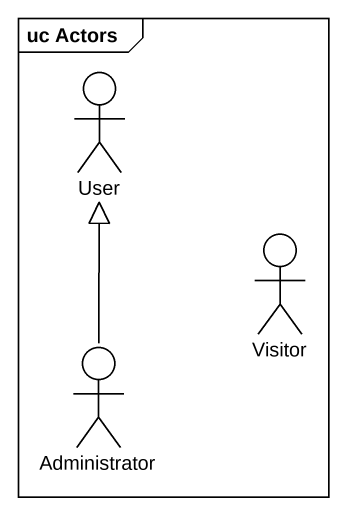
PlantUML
@startuml
mainframe uc Actors
actor User
actor Visitor
actor Administrator
Administrator -up-|> User
@enduml
